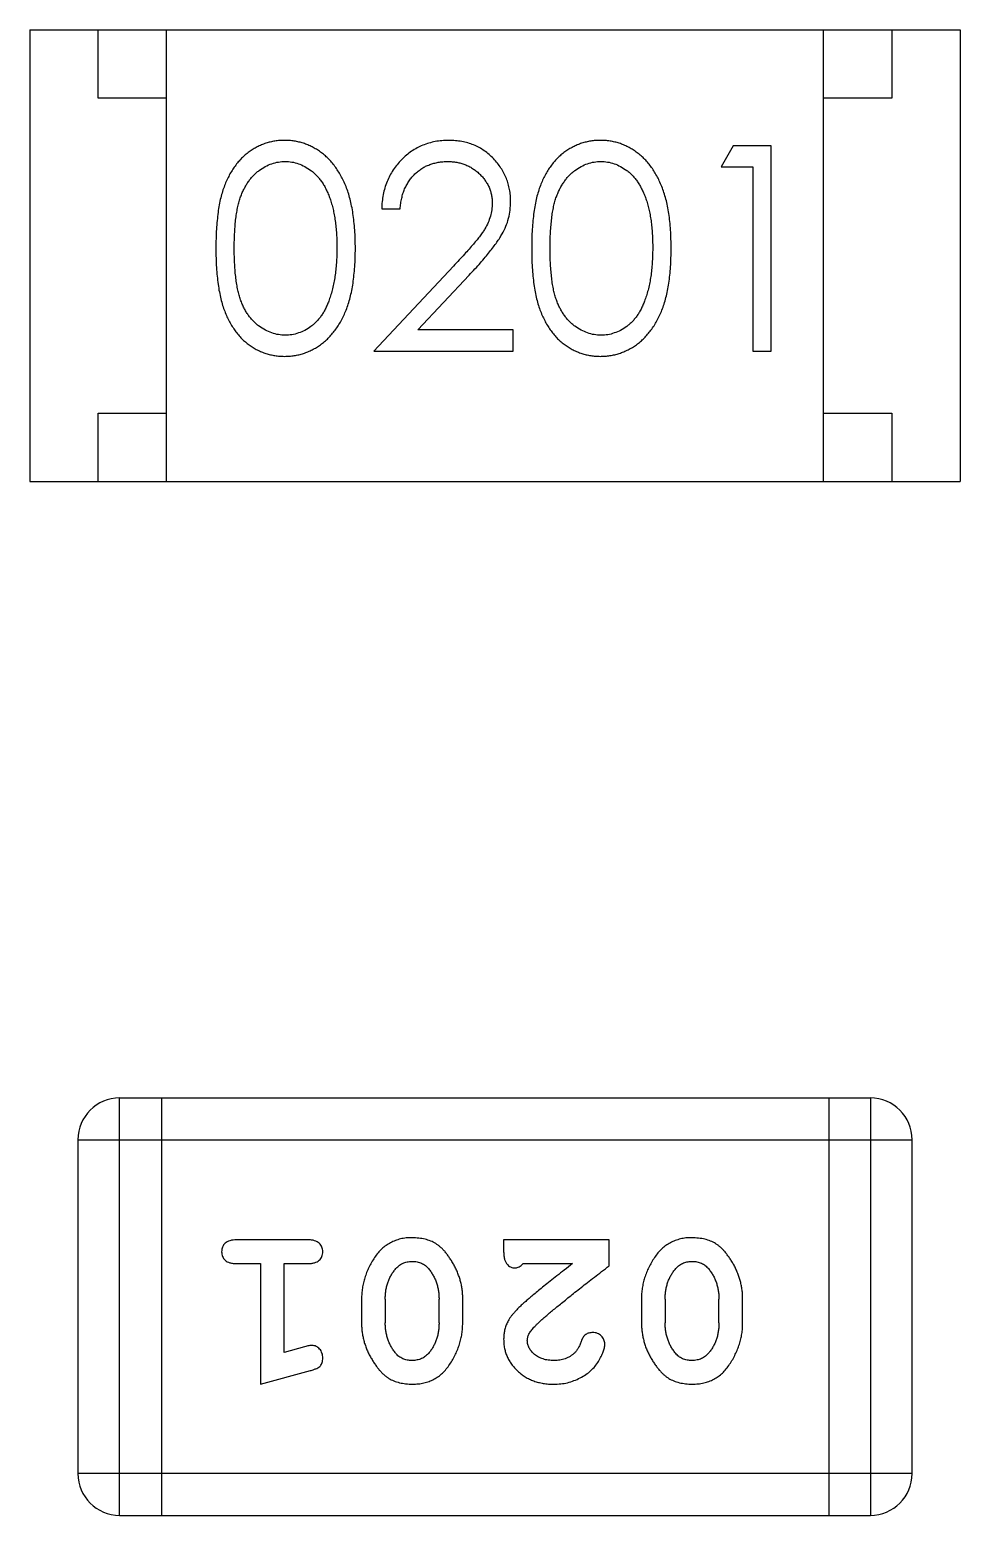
# Model space of a CAD drawing. Header units: millimetres. Extents: x 563 to 681, y 173 to 284.
# Drawn here: x 653.665 to 654.345, y 189.003 to 190.088 of the extents above; entities that cross this region are included whole.
import ezdxf

# ---------------------------------------------------------------- set-up
doc = ezdxf.new("R2010")
doc.units = ezdxf.units.MM
doc.header["$LTSCALE"] = 30.734
doc.layers.get('0').update_dxf_attribs({"linetype": 'CONTINUOUS'})

msp = doc.modelspace()

# ---------------------------------------------------------------- linework, layer by layer
at = {"linetype": 'Continuous'}
for p, q in [((653.6654, 190.088), (654.3454, 190.088)), ((653.6654, 190.088), (653.6654, 189.758)), ((653.7154, 190.038), (653.7154, 190.088)), ((653.7654, 189.758), (653.7654, 190.088)), ((654.2454, 189.758), (654.2454, 190.088)), ((654.2954, 190.088), (654.2954, 190.038)), ((654.3454, 190.088), (654.3454, 189.758)), ((653.7654, 190.038), (653.7154, 190.038)), ((654.2954, 190.038), (654.2454, 190.038)), ((654.1795, 190.0033), (654.1707, 189.9879)), ((654.2072, 190.0033), (654.1795, 190.0033)), ((654.2072, 189.8533), (654.2072, 190.0033)), ((654.1707, 189.9879), (654.1937, 189.9879)), ((654.1937, 189.9879), (654.1937, 189.8533)), ((653.9226, 189.9571), (653.9361, 189.9571)), ((653.975, 189.9154), (653.9168, 189.8533)), ((653.9489, 189.8687), (653.9865, 189.9087)), ((654.0187, 189.8687), (653.9489, 189.8687)), ((654.0187, 189.8533), (654.0187, 189.8687)), ((653.9168, 189.8533), (654.0187, 189.8533)), ((654.1937, 189.8533), (654.2072, 189.8533)), ((653.7154, 189.808), (653.7654, 189.808)), ((653.7154, 189.758), (653.7154, 189.808)), ((654.2454, 189.808), (654.2954, 189.808)), ((654.2954, 189.808), (654.2954, 189.758)), ((653.6654, 189.758), (654.3454, 189.758)), ((654.2797, 189.3076), (653.7311, 189.3076)), ((653.7311, 189.0028), (653.7311, 189.3076)), ((653.7616, 189.3076), (653.7616, 189.0028)), ((654.2493, 189.3076), (654.2493, 189.0028)), ((654.2797, 189.3076), (654.2797, 189.0028)), ((653.7006, 189.2772), (654.3102, 189.2772)), ((653.7006, 189.2772), (653.7006, 189.0333)), ((654.3102, 189.0333), (654.3102, 189.2772)), ((653.8686, 189.204), (653.8166, 189.204)), ((654.0888, 189.204), (654.0117, 189.204)), ((654.0117, 189.204), (654.0117, 189.1961)), ((654.0888, 189.1851), (654.0888, 189.204)), ((653.8166, 189.1867), (653.834, 189.1867)), ((653.834, 189.1867), (653.834, 189.0986)), ((653.8513, 189.1867), (653.8686, 189.1867)), ((653.8513, 189.1217), (653.8513, 189.1867)), ((654.0259, 189.1867), (654.0621, 189.1867)), ((653.9079, 189.161), (653.9079, 189.1432)), ((653.9252, 189.1607), (653.9252, 189.1435)), ((653.9645, 189.1435), (653.9645, 189.1607)), ((653.9818, 189.1432), (653.9818, 189.161)), ((654.1124, 189.161), (654.1124, 189.1432)), ((654.1297, 189.1607), (654.1297, 189.1435)), ((654.169, 189.1435), (654.169, 189.1607)), ((654.1863, 189.1432), (654.1863, 189.161)), ((653.8663, 189.1259), (653.8513, 189.1217)), ((653.834, 189.0986), (653.8705, 189.1085)), ((654.3102, 189.0333), (653.7006, 189.0333)), ((653.7311, 189.0028), (654.2797, 189.0028))]:
    msp.add_line(p, q, dxfattribs=at)
for centre, start, end in [((653.7311, 189.2772), 90, 180), ((654.2797, 189.2772), 0, 90), ((653.7311, 189.0333), 180, 270), ((654.2797, 189.0333), 270, 0)]:
    msp.add_arc(centre, 0.0305, start, end, dxfattribs=at)
for points, knots in [([(653.8516, 190.0071), (653.8504, 190.0071), (653.8481, 190.0071), (653.8446, 190.0067), (653.8412, 190.006), (653.838, 190.0051), (653.8347, 190.0039), (653.8316, 190.0024), (653.8286, 190.0007), (653.8256, 189.9988), (653.8228, 189.9966), (653.8202, 189.9941), (653.8177, 189.9914), (653.8154, 189.9884), (653.8132, 189.9852), (653.8112, 189.9818), (653.8094, 189.9781), (653.8077, 189.9741), (653.8062, 189.9698), (653.8049, 189.9651), (653.8038, 189.96), (653.803, 189.9545), (653.8023, 189.9485), (653.8018, 189.9421), (653.8015, 189.9353), (653.8014, 189.9306), (653.8014, 189.9282)], [0, 0, 0, 0, 0.033742, 0.066533, 0.099153, 0.13154, 0.164087, 0.196563, 0.229707, 0.263315, 0.297504, 0.331686, 0.366482, 0.4021, 0.438958, 0.476748, 0.515985, 0.556589, 0.599519, 0.645765, 0.695487, 0.748721, 0.805687, 0.866754, 0.931405, 1, 1, 1, 1]), ([(653.9034, 189.9282), (653.9033, 189.9305), (653.9033, 189.935), (653.903, 189.9416), (653.9024, 189.9478), (653.9017, 189.9536), (653.9007, 189.9591), (653.8996, 189.9642), (653.8982, 189.969), (653.8966, 189.9734), (653.8948, 189.9775), (653.8929, 189.9813), (653.8907, 189.9849), (653.8885, 189.9882), (653.8861, 189.9912), (653.8835, 189.994), (653.8808, 189.9965), (653.8779, 189.9987), (653.8749, 190.0007), (653.8718, 190.0024), (653.8687, 190.0039), (653.8654, 190.0051), (653.8621, 190.006), (653.8587, 190.0067), (653.8552, 190.0071), (653.8528, 190.0071), (653.8516, 190.0071)], [0, 0, 0, 0, 0.065278, 0.127205, 0.186168, 0.241675, 0.294115, 0.343609, 0.390387, 0.434463, 0.476646, 0.517002, 0.555936, 0.593716, 0.630057, 0.665601, 0.700745, 0.734917, 0.768681, 0.802087, 0.834849, 0.867433, 0.900138, 0.932806, 0.966212, 1, 1, 1, 1]), ([(653.9715, 190.0071), (653.9698, 190.0071), (653.9665, 190.007), (653.9617, 190.0064), (653.9571, 190.0052), (653.9526, 190.0037), (653.9484, 190.0017), (653.9444, 189.9993), (653.9406, 189.9964), (653.937, 189.9931), (653.9338, 189.9895), (653.9309, 189.9856), (653.9285, 189.9815), (653.9264, 189.9771), (653.9248, 189.9724), (653.9237, 189.9675), (653.9228, 189.9624), (653.9227, 189.9589), (653.9226, 189.9571)], [0, 0, 0, 0, 0.06445, 0.126725, 0.187421, 0.247417, 0.306749, 0.366595, 0.427749, 0.490235, 0.553031, 0.614805, 0.676505, 0.738096, 0.801021, 0.864897, 0.931209, 1, 1, 1, 1]), ([(654.0168, 189.9625), (654.0168, 189.964), (654.0167, 189.9669), (654.0161, 189.9713), (654.0151, 189.9754), (654.0138, 189.9794), (654.012, 189.9833), (654.0098, 189.987), (654.0073, 189.9905), (654.0043, 189.9939), (654.0011, 189.997), (653.9976, 189.9997), (653.9938, 190.002), (653.9898, 190.0039), (653.9856, 190.0054), (653.9811, 190.0064), (653.9764, 190.007), (653.9732, 190.0071), (653.9715, 190.0071)], [0, 0, 0, 0, 0.06271, 0.123347, 0.183401, 0.242828, 0.302097, 0.36242, 0.423725, 0.487032, 0.550491, 0.612709, 0.674265, 0.73617, 0.799211, 0.863483, 0.930525, 1, 1, 1, 1]), ([(654.0824, 190.0071), (654.0812, 190.0071), (654.0788, 190.0071), (654.0754, 190.0067), (654.072, 190.006), (654.0687, 190.0051), (654.0655, 190.0039), (654.0624, 190.0024), (654.0594, 190.0007), (654.0564, 189.9988), (654.0536, 189.9966), (654.0509, 189.9941), (654.0485, 189.9914), (654.0461, 189.9884), (654.044, 189.9852), (654.042, 189.9818), (654.0401, 189.9781), (654.0385, 189.9741), (654.037, 189.9698), (654.0357, 189.9651), (654.0346, 189.96), (654.0337, 189.9545), (654.0331, 189.9485), (654.0325, 189.9421), (654.0322, 189.9353), (654.0322, 189.9306), (654.0322, 189.9282)], [0, 0, 0, 0, 0.033742, 0.066533, 0.099153, 0.13154, 0.164087, 0.196563, 0.229707, 0.263315, 0.297504, 0.331686, 0.366482, 0.4021, 0.438958, 0.476748, 0.515985, 0.556589, 0.599519, 0.645765, 0.695487, 0.748721, 0.805687, 0.866754, 0.931405, 1, 1, 1, 1]), ([(654.1341, 189.9282), (654.1341, 189.9305), (654.134, 189.935), (654.1338, 189.9416), (654.1332, 189.9478), (654.1325, 189.9536), (654.1315, 189.9591), (654.1304, 189.9642), (654.1289, 189.969), (654.1274, 189.9734), (654.1255, 189.9775), (654.1236, 189.9813), (654.1215, 189.9849), (654.1193, 189.9882), (654.1168, 189.9912), (654.1143, 189.994), (654.1116, 189.9965), (654.1087, 189.9987), (654.1057, 190.0007), (654.1026, 190.0024), (654.0994, 190.0039), (654.0962, 190.0051), (654.0929, 190.006), (654.0894, 190.0067), (654.0859, 190.0071), (654.0835, 190.0071), (654.0824, 190.0071)], [0, 0, 0, 0, 0.065278, 0.127205, 0.186168, 0.241675, 0.294115, 0.343609, 0.390387, 0.434463, 0.476646, 0.517002, 0.555936, 0.593716, 0.630057, 0.665601, 0.700745, 0.734917, 0.768681, 0.802087, 0.834849, 0.867433, 0.900138, 0.932806, 0.966212, 1, 1, 1, 1]), ([(653.8149, 189.9283), (653.8149, 189.9303), (653.8149, 189.9342), (653.8152, 189.9399), (653.8155, 189.9452), (653.816, 189.9501), (653.8166, 189.9546), (653.8175, 189.9587), (653.8184, 189.9625), (653.8195, 189.9659), (653.8207, 189.969), (653.8221, 189.9719), (653.8236, 189.9746), (653.8252, 189.9771), (653.8269, 189.9794), (653.8288, 189.9816), (653.8308, 189.9835), (653.8337, 189.9858), (653.8374, 189.9881), (653.8422, 189.9903), (653.8471, 189.9915), (653.8504, 189.9917), (653.852, 189.9918)], [0, 0, 0, 0, 0.073302, 0.142286, 0.206253, 0.266017, 0.321612, 0.372532, 0.419497, 0.462398, 0.502825, 0.541489, 0.579034, 0.615143, 0.650298, 0.684912, 0.718701, 0.752189, 0.817245, 0.879117, 0.939613, 1, 1, 1, 1]), ([(653.852, 189.9918), (653.8537, 189.9917), (653.857, 189.9915), (653.8618, 189.9903), (653.8665, 189.9881), (653.8702, 189.9858), (653.8731, 189.9835), (653.8751, 189.9815), (653.8771, 189.9793), (653.8789, 189.9768), (653.8806, 189.9741), (653.8821, 189.9711), (653.8836, 189.9679), (653.8849, 189.9645), (653.8861, 189.9608), (653.8871, 189.9569), (653.8879, 189.9528), (653.8887, 189.9484), (653.8892, 189.9437), (653.8897, 189.9388), (653.8898, 189.9336), (653.8899, 189.9301), (653.8899, 189.9283)], [0, 0, 0, 0, 0.059689, 0.119507, 0.181075, 0.246162, 0.279894, 0.314468, 0.350403, 0.387474, 0.426147, 0.466624, 0.508745, 0.553328, 0.600058, 0.649177, 0.700552, 0.754894, 0.811825, 0.871514, 0.934319, 1, 1, 1, 1]), ([(653.9361, 189.9571), (653.9362, 189.9585), (653.9364, 189.9611), (653.9372, 189.9648), (653.9381, 189.9684), (653.9393, 189.9717), (653.9409, 189.9748), (653.9426, 189.9777), (653.9446, 189.9803), (653.9469, 189.9827), (653.9493, 189.9848), (653.9519, 189.9867), (653.9547, 189.9883), (653.9577, 189.9895), (653.9607, 189.9905), (653.964, 189.9912), (653.9673, 189.9917), (653.9696, 189.9917), (653.9708, 189.9918)], [0, 0, 0, 0, 0.073648, 0.143686, 0.210962, 0.275557, 0.338064, 0.399311, 0.4594, 0.51934, 0.579024, 0.637809, 0.695959, 0.754122, 0.813113, 0.873453, 0.935561, 1, 1, 1, 1]), ([(653.9708, 189.9918), (653.9719, 189.9917), (653.9741, 189.9917), (653.9774, 189.9912), (653.9805, 189.9905), (653.9834, 189.9896), (653.9863, 189.9883), (653.989, 189.9867), (653.9915, 189.9849), (653.994, 189.9828), (653.9962, 189.9805), (653.9981, 189.9781), (653.9997, 189.9756), (654.0011, 189.973), (654.0021, 189.9702), (654.0028, 189.9673), (654.0033, 189.9644), (654.0033, 189.9624), (654.0034, 189.9613)], [0, 0, 0, 0, 0.068027, 0.133505, 0.19695, 0.26027, 0.322741, 0.384982, 0.448465, 0.513424, 0.578224, 0.640011, 0.700094, 0.760067, 0.819012, 0.877878, 0.938035, 1, 1, 1, 1]), ([(654.0457, 189.9283), (654.0457, 189.9303), (654.0457, 189.9342), (654.0459, 189.9399), (654.0463, 189.9452), (654.0468, 189.9501), (654.0474, 189.9546), (654.0482, 189.9587), (654.0491, 189.9625), (654.0502, 189.9659), (654.0515, 189.969), (654.0528, 189.9719), (654.0543, 189.9746), (654.056, 189.9771), (654.0577, 189.9794), (654.0596, 189.9816), (654.0616, 189.9835), (654.0645, 189.9858), (654.0682, 189.9881), (654.0729, 189.9903), (654.0778, 189.9915), (654.0811, 189.9917), (654.0828, 189.9918)], [0, 0, 0, 0, 0.073302, 0.142286, 0.206253, 0.266017, 0.321612, 0.372532, 0.419497, 0.462398, 0.502825, 0.541489, 0.579034, 0.615143, 0.650298, 0.684912, 0.718701, 0.752189, 0.817245, 0.879117, 0.939613, 1, 1, 1, 1]), ([(654.0828, 189.9918), (654.0844, 189.9917), (654.0877, 189.9915), (654.0926, 189.9903), (654.0972, 189.9881), (654.101, 189.9858), (654.1039, 189.9835), (654.1059, 189.9815), (654.1079, 189.9793), (654.1097, 189.9768), (654.1113, 189.9741), (654.1129, 189.9711), (654.1144, 189.9679), (654.1157, 189.9645), (654.1168, 189.9608), (654.1179, 189.9569), (654.1187, 189.9528), (654.1195, 189.9484), (654.12, 189.9437), (654.1204, 189.9388), (654.1206, 189.9336), (654.1206, 189.9301), (654.1207, 189.9283)], [0, 0, 0, 0, 0.059689, 0.119507, 0.181075, 0.246162, 0.279894, 0.314468, 0.350403, 0.387474, 0.426147, 0.466624, 0.508745, 0.553328, 0.600058, 0.649177, 0.700552, 0.754894, 0.811825, 0.871514, 0.934319, 1, 1, 1, 1]), ([(654.0034, 189.9613), (654.0033, 189.9597), (654.0032, 189.9565), (654.0021, 189.9517), (654.0004, 189.947), (653.9985, 189.9432), (653.9964, 189.9401), (653.9945, 189.9374), (653.9922, 189.9345), (653.9895, 189.9312), (653.9864, 189.9277), (653.983, 189.9238), (653.9791, 189.9197), (653.9764, 189.9168), (653.975, 189.9154)], [0, 0, 0, 0, 0.088014, 0.174976, 0.2638, 0.355443, 0.406413, 0.465519, 0.533076, 0.609353, 0.693899, 0.787171, 0.889197, 1, 1, 1, 1]), ([(653.9865, 189.9087), (653.9879, 189.9103), (653.9907, 189.9132), (653.9946, 189.9176), (653.9982, 189.9217), (654.0014, 189.9256), (654.0042, 189.9292), (654.0067, 189.9326), (654.0088, 189.9358), (654.0111, 189.9396), (654.0135, 189.9443), (654.0154, 189.9502), (654.0166, 189.9563), (654.0167, 189.9605), (654.0168, 189.9625)], [0, 0, 0, 0, 0.09953, 0.192079, 0.277712, 0.357454, 0.429648, 0.495771, 0.555538, 0.608657, 0.707578, 0.804328, 0.901298, 1, 1, 1, 1]), ([(653.8014, 189.9282), (653.8014, 189.9258), (653.8015, 189.9212), (653.8018, 189.9144), (653.8023, 189.9081), (653.803, 189.9021), (653.8039, 189.8966), (653.805, 189.8915), (653.8063, 189.8867), (653.8078, 189.8824), (653.8095, 189.8784), (653.8113, 189.8747), (653.8134, 189.8712), (653.8155, 189.868), (653.8178, 189.865), (653.8203, 189.8623), (653.823, 189.8599), (653.8258, 189.8577), (653.8287, 189.8558), (653.8317, 189.8541), (653.8348, 189.8526), (653.838, 189.8515), (653.8413, 189.8506), (653.8446, 189.8499), (653.8481, 189.8495), (653.8504, 189.8495), (653.8516, 189.8494)], [0, 0, 0, 0, 0.068113, 0.132564, 0.193427, 0.250218, 0.303569, 0.353576, 0.400235, 0.443586, 0.484619, 0.524292, 0.56238, 0.599049, 0.63494, 0.669782, 0.704009, 0.737842, 0.771098, 0.803896, 0.836415, 0.868639, 0.900715, 0.933378, 0.966213, 1, 1, 1, 1]), ([(653.852, 189.8648), (653.8504, 189.8649), (653.8471, 189.8651), (653.8422, 189.8664), (653.8375, 189.8685), (653.8337, 189.8708), (653.8309, 189.8731), (653.8288, 189.8751), (653.8269, 189.8772), (653.8251, 189.8795), (653.8235, 189.882), (653.822, 189.8847), (653.8207, 189.8876), (653.8194, 189.8908), (653.8183, 189.8942), (653.8174, 189.8979), (653.8167, 189.9021), (653.816, 189.9066), (653.8155, 189.9115), (653.8152, 189.9167), (653.8149, 189.9224), (653.8149, 189.9263), (653.8149, 189.9283)], [0, 0, 0, 0, 0.060034, 0.120278, 0.182348, 0.247919, 0.281641, 0.315701, 0.350322, 0.385703, 0.421819, 0.459196, 0.497866, 0.538301, 0.58121, 0.628183, 0.679403, 0.734699, 0.794074, 0.858416, 0.927049, 1, 1, 1, 1]), ([(653.8516, 189.8494), (653.8528, 189.8495), (653.8552, 189.8495), (653.8587, 189.8499), (653.8621, 189.8506), (653.8655, 189.8515), (653.8687, 189.8528), (653.8719, 189.8542), (653.875, 189.8559), (653.878, 189.8579), (653.8809, 189.8602), (653.8836, 189.8627), (653.8862, 189.8655), (653.8886, 189.8685), (653.8909, 189.8718), (653.893, 189.8754), (653.8949, 189.8792), (653.8967, 189.8833), (653.8983, 189.8876), (653.8996, 189.8924), (653.9008, 189.8975), (653.9017, 189.9029), (653.9024, 189.9088), (653.903, 189.9149), (653.9033, 189.9215), (653.9033, 189.9259), (653.9034, 189.9282)], [0, 0, 0, 0, 0.033824, 0.067298, 0.10028, 0.133019, 0.165736, 0.198792, 0.232372, 0.266409, 0.301016, 0.336196, 0.371972, 0.408574, 0.446394, 0.485225, 0.525372, 0.567224, 0.611081, 0.65775, 0.70702, 0.759235, 0.814484, 0.873227, 0.934937, 1, 1, 1, 1]), ([(653.8899, 189.9283), (653.8899, 189.9265), (653.8898, 189.9229), (653.8896, 189.9177), (653.8891, 189.9127), (653.8885, 189.9079), (653.8877, 189.9033), (653.8868, 189.8989), (653.8856, 189.8946), (653.8847, 189.8919), (653.8842, 189.8906)], [0, 0, 0, 0, 0.141157, 0.277773, 0.409244, 0.535676, 0.657497, 0.775458, 0.889412, 1, 1, 1, 1]), ([(654.0322, 189.9282), (654.0322, 189.9258), (654.0322, 189.9212), (654.0326, 189.9144), (654.033, 189.9081), (654.0338, 189.9021), (654.0347, 189.8966), (654.0357, 189.8915), (654.0371, 189.8867), (654.0386, 189.8824), (654.0403, 189.8784), (654.0421, 189.8747), (654.0441, 189.8712), (654.0463, 189.868), (654.0486, 189.865), (654.0511, 189.8623), (654.0537, 189.8599), (654.0565, 189.8577), (654.0595, 189.8558), (654.0625, 189.8541), (654.0656, 189.8526), (654.0688, 189.8515), (654.072, 189.8506), (654.0754, 189.8499), (654.0788, 189.8495), (654.0812, 189.8495), (654.0824, 189.8494)], [0, 0, 0, 0, 0.068113, 0.132564, 0.193427, 0.250218, 0.303569, 0.353576, 0.400235, 0.443586, 0.484619, 0.524292, 0.56238, 0.599049, 0.63494, 0.669782, 0.704009, 0.737842, 0.771098, 0.803896, 0.836415, 0.868639, 0.900715, 0.933378, 0.966213, 1, 1, 1, 1]), ([(654.0828, 189.8648), (654.0812, 189.8649), (654.0778, 189.8651), (654.073, 189.8664), (654.0682, 189.8685), (654.0645, 189.8708), (654.0616, 189.8731), (654.0596, 189.8751), (654.0577, 189.8772), (654.0559, 189.8795), (654.0543, 189.882), (654.0528, 189.8847), (654.0514, 189.8876), (654.0502, 189.8908), (654.0491, 189.8942), (654.0482, 189.8979), (654.0474, 189.9021), (654.0468, 189.9066), (654.0463, 189.9115), (654.0459, 189.9167), (654.0457, 189.9224), (654.0457, 189.9263), (654.0457, 189.9283)], [0, 0, 0, 0, 0.060034, 0.120278, 0.182348, 0.247919, 0.281641, 0.315701, 0.350322, 0.385703, 0.421819, 0.459196, 0.497866, 0.538301, 0.58121, 0.628183, 0.679403, 0.734699, 0.794074, 0.858416, 0.927049, 1, 1, 1, 1]), ([(654.0824, 189.8494), (654.0835, 189.8495), (654.0859, 189.8495), (654.0894, 189.8499), (654.0929, 189.8506), (654.0962, 189.8515), (654.0995, 189.8528), (654.1027, 189.8542), (654.1058, 189.8559), (654.1088, 189.8579), (654.1117, 189.8602), (654.1144, 189.8627), (654.117, 189.8655), (654.1194, 189.8685), (654.1217, 189.8718), (654.1237, 189.8754), (654.1257, 189.8792), (654.1274, 189.8833), (654.1291, 189.8876), (654.1304, 189.8924), (654.1316, 189.8975), (654.1325, 189.9029), (654.1332, 189.9088), (654.1338, 189.9149), (654.134, 189.9215), (654.1341, 189.9259), (654.1341, 189.9282)], [0, 0, 0, 0, 0.033824, 0.067298, 0.10028, 0.133019, 0.165736, 0.198792, 0.232372, 0.266409, 0.301016, 0.336196, 0.371972, 0.408574, 0.446394, 0.485225, 0.525372, 0.567224, 0.611081, 0.65775, 0.70702, 0.759235, 0.814484, 0.873227, 0.934937, 1, 1, 1, 1]), ([(654.1207, 189.9283), (654.1206, 189.9265), (654.1206, 189.9229), (654.1203, 189.9177), (654.1199, 189.9127), (654.1193, 189.9079), (654.1185, 189.9033), (654.1175, 189.8989), (654.1164, 189.8946), (654.1154, 189.8919), (654.115, 189.8906)], [0, 0, 0, 0, 0.141157, 0.277773, 0.409244, 0.535676, 0.657497, 0.775458, 0.889412, 1, 1, 1, 1]), ([(653.8842, 189.8906), (653.8838, 189.8895), (653.8831, 189.8875), (653.8817, 189.8846), (653.8803, 189.8818), (653.8787, 189.8793), (653.8769, 189.877), (653.8751, 189.8749), (653.8731, 189.8729), (653.8703, 189.8707), (653.8666, 189.8683), (653.8619, 189.8664), (653.857, 189.865), (653.8537, 189.8649), (653.852, 189.8648)], [0, 0, 0, 0, 0.075949, 0.148549, 0.218996, 0.286119, 0.351826, 0.416074, 0.478265, 0.540325, 0.660405, 0.774606, 0.887187, 1, 1, 1, 1]), ([(654.115, 189.8906), (654.1146, 189.8895), (654.1138, 189.8875), (654.1125, 189.8846), (654.111, 189.8818), (654.1094, 189.8793), (654.1077, 189.877), (654.1058, 189.8749), (654.1038, 189.8729), (654.101, 189.8707), (654.0973, 189.8683), (654.0926, 189.8664), (654.0878, 189.865), (654.0845, 189.8649), (654.0828, 189.8648)], [0, 0, 0, 0, 0.075949, 0.148549, 0.218996, 0.286119, 0.351826, 0.416074, 0.478265, 0.540325, 0.660405, 0.774606, 0.887187, 1, 1, 1, 1]), ([(653.8166, 189.204), (653.8158, 189.204), (653.8141, 189.204), (653.8118, 189.2035), (653.8098, 189.2028), (653.8082, 189.2017), (653.8071, 189.2004), (653.8062, 189.1988), (653.8057, 189.1972), (653.8057, 189.196), (653.8056, 189.1954)], [0, 0, 0, 0, 0.169012, 0.317488, 0.445429, 0.560977, 0.67065, 0.776666, 0.88492, 1, 1, 1, 1]), ([(653.8796, 189.1954), (653.8795, 189.196), (653.8795, 189.1972), (653.879, 189.1988), (653.8781, 189.2003), (653.877, 189.2017), (653.8754, 189.2028), (653.8735, 189.2035), (653.8711, 189.204), (653.8695, 189.204), (653.8686, 189.204)], [0, 0, 0, 0, 0.115051, 0.223278, 0.329269, 0.437893, 0.554681, 0.682591, 0.83103, 1, 1, 1, 1]), ([(653.9448, 189.2056), (653.9433, 189.2056), (653.9405, 189.2055), (653.9364, 189.2048), (653.9326, 189.2036), (653.929, 189.202), (653.9257, 189.2), (653.9227, 189.1975), (653.9198, 189.1946), (653.9174, 189.1912), (653.9152, 189.1876), (653.9132, 189.1839), (653.9116, 189.1802), (653.9102, 189.1764), (653.9092, 189.1726), (653.9084, 189.1688), (653.908, 189.1649), (653.9079, 189.1623), (653.9079, 189.161)], [0, 0, 0, 0, 0.067217, 0.131051, 0.19272, 0.252824, 0.312745, 0.373449, 0.436041, 0.501494, 0.567761, 0.632087, 0.695096, 0.757109, 0.817993, 0.878657, 0.939311, 1, 1, 1, 1]), ([(653.9818, 189.161), (653.9818, 189.162), (653.9818, 189.1642), (653.9815, 189.1674), (653.981, 189.1705), (653.9803, 189.1736), (653.9794, 189.1766), (653.9783, 189.1796), (653.977, 189.1826), (653.9755, 189.1855), (653.974, 189.1882), (653.9723, 189.1907), (653.9707, 189.193), (653.9691, 189.1952), (653.9674, 189.197), (653.9657, 189.1987), (653.9639, 189.2001), (653.9616, 189.2017), (653.9584, 189.2033), (653.9542, 189.2046), (653.9496, 189.2054), (653.9464, 189.2055), (653.9448, 189.2056)], [0, 0, 0, 0, 0.049886, 0.09882, 0.148132, 0.19689, 0.246038, 0.295176, 0.345305, 0.395692, 0.445312, 0.491875, 0.535813, 0.577009, 0.616081, 0.652689, 0.687585, 0.720206, 0.785062, 0.85223, 0.923759, 1, 1, 1, 1]), ([(654.1493, 189.2056), (654.1479, 189.2056), (654.145, 189.2055), (654.1409, 189.2048), (654.1371, 189.2036), (654.1335, 189.202), (654.1302, 189.2), (654.1272, 189.1975), (654.1244, 189.1946), (654.1219, 189.1912), (654.1197, 189.1876), (654.1178, 189.1839), (654.1161, 189.1802), (654.1147, 189.1764), (654.1137, 189.1726), (654.1129, 189.1688), (654.1125, 189.1649), (654.1124, 189.1623), (654.1124, 189.161)], [0, 0, 0, 0, 0.067217, 0.131051, 0.19272, 0.252824, 0.312745, 0.373449, 0.436041, 0.501494, 0.567761, 0.632087, 0.695096, 0.757109, 0.817993, 0.878657, 0.939311, 1, 1, 1, 1]), ([(654.1863, 189.161), (654.1863, 189.162), (654.1863, 189.1642), (654.186, 189.1674), (654.1855, 189.1705), (654.1848, 189.1736), (654.1839, 189.1766), (654.1828, 189.1796), (654.1815, 189.1826), (654.1801, 189.1855), (654.1785, 189.1882), (654.1769, 189.1907), (654.1752, 189.193), (654.1736, 189.1952), (654.1719, 189.197), (654.1702, 189.1987), (654.1684, 189.2001), (654.1661, 189.2017), (654.1629, 189.2033), (654.1587, 189.2046), (654.1541, 189.2054), (654.1509, 189.2055), (654.1493, 189.2056)], [0, 0, 0, 0, 0.049886, 0.09882, 0.148132, 0.19689, 0.246038, 0.295176, 0.345305, 0.395692, 0.445312, 0.491875, 0.535813, 0.577009, 0.616081, 0.652689, 0.687585, 0.720206, 0.785062, 0.85223, 0.923759, 1, 1, 1, 1]), ([(653.8056, 189.1954), (653.8057, 189.1948), (653.8057, 189.1936), (653.8062, 189.1919), (653.8071, 189.1904), (653.8082, 189.1891), (653.8098, 189.188), (653.8117, 189.1872), (653.8141, 189.1868), (653.8158, 189.1867), (653.8166, 189.1867)], [0, 0, 0, 0, 0.11517, 0.223509, 0.328254, 0.438012, 0.553651, 0.682263, 0.830856, 1, 1, 1, 1]), ([(653.8686, 189.1867), (653.8695, 189.1867), (653.8711, 189.1868), (653.8735, 189.1872), (653.8754, 189.188), (653.877, 189.1891), (653.8781, 189.1904), (653.879, 189.1919), (653.8795, 189.1936), (653.8795, 189.1948), (653.8796, 189.1954)], [0, 0, 0, 0, 0.169102, 0.317658, 0.446239, 0.563118, 0.671828, 0.776546, 0.884858, 1, 1, 1, 1]), ([(653.9324, 189.1825), (653.9328, 189.1829), (653.9336, 189.1839), (653.935, 189.185), (653.9364, 189.186), (653.9379, 189.1869), (653.9395, 189.1875), (653.9412, 189.1879), (653.9429, 189.1882), (653.9441, 189.1883), (653.9447, 189.1883)], [0, 0, 0, 0, 0.129853, 0.25607, 0.380154, 0.49978, 0.62208, 0.743277, 0.868791, 1, 1, 1, 1]), ([(653.9447, 189.1883), (653.9454, 189.1883), (653.9466, 189.1883), (653.9484, 189.188), (653.9501, 189.1876), (653.9517, 189.187), (653.9532, 189.1862), (653.9545, 189.1853), (653.9558, 189.1842), (653.9565, 189.1834), (653.9569, 189.183)], [0, 0, 0, 0, 0.139844, 0.271849, 0.399162, 0.521619, 0.6402, 0.758957, 0.87828, 1, 1, 1, 1]), ([(654.0117, 189.1961), (654.0117, 189.1951), (654.0118, 189.1931), (654.0122, 189.1904), (654.0129, 189.1882), (654.014, 189.1864), (654.0153, 189.1851), (654.0168, 189.1842), (654.0185, 189.1836), (654.0197, 189.1836), (654.0204, 189.1836)], [0, 0, 0, 0, 0.1844, 0.34094, 0.473574, 0.586824, 0.690029, 0.789175, 0.890445, 1, 1, 1, 1]), ([(654.137, 189.1825), (654.1374, 189.1829), (654.1381, 189.1839), (654.1395, 189.185), (654.1409, 189.186), (654.1424, 189.1869), (654.144, 189.1875), (654.1457, 189.1879), (654.1474, 189.1882), (654.1486, 189.1883), (654.1492, 189.1883)], [0, 0, 0, 0, 0.129853, 0.25607, 0.380154, 0.49978, 0.62208, 0.743277, 0.868791, 1, 1, 1, 1]), ([(654.1492, 189.1883), (654.1499, 189.1883), (654.1511, 189.1883), (654.1529, 189.188), (654.1546, 189.1876), (654.1562, 189.187), (654.1577, 189.1862), (654.1591, 189.1853), (654.1603, 189.1842), (654.161, 189.1834), (654.1614, 189.183)], [0, 0, 0, 0, 0.139844, 0.271849, 0.399162, 0.521619, 0.6402, 0.758957, 0.87828, 1, 1, 1, 1]), ([(653.9252, 189.1607), (653.9252, 189.1618), (653.9253, 189.1638), (653.9256, 189.1669), (653.9261, 189.1698), (653.927, 189.1726), (653.928, 189.1753), (653.9293, 189.1778), (653.9307, 189.1803), (653.9319, 189.1817), (653.9324, 189.1825)], [0, 0, 0, 0, 0.135449, 0.266263, 0.393429, 0.516942, 0.639128, 0.758779, 0.879341, 1, 1, 1, 1]), ([(653.9569, 189.183), (653.9575, 189.1822), (653.9587, 189.1806), (653.9602, 189.1781), (653.9616, 189.1755), (653.9627, 189.1727), (653.9635, 189.1698), (653.9641, 189.1669), (653.9644, 189.1638), (653.9645, 189.1618), (653.9645, 189.1607)], [0, 0, 0, 0, 0.124927, 0.248361, 0.370889, 0.492583, 0.61616, 0.741472, 0.869044, 1, 1, 1, 1]), ([(654.0204, 189.1836), (654.0208, 189.1836), (654.0218, 189.1837), (654.0231, 189.1844), (654.0246, 189.1853), (654.0254, 189.1862), (654.0259, 189.1867)], [0, 0, 0, 0, 0.20611, 0.432681, 0.695597, 1, 1, 1, 1]), ([(654.0621, 189.1867), (654.0601, 189.1851), (654.0562, 189.1822), (654.0508, 189.1778), (654.0458, 189.1739), (654.0413, 189.1703), (654.0374, 189.1672), (654.034, 189.1643), (654.0311, 189.1619), (654.0293, 189.1604), (654.0285, 189.1597)], [0, 0, 0, 0, 0.176662, 0.337826, 0.484741, 0.617764, 0.73494, 0.837793, 0.926412, 1, 1, 1, 1]), ([(654.0338, 189.1402), (654.0342, 189.1406), (654.0352, 189.1416), (654.0368, 189.1431), (654.0387, 189.1449), (654.0409, 189.1468), (654.0433, 189.1489), (654.046, 189.1513), (654.0491, 189.1538), (654.0524, 189.1565), (654.0559, 189.1594), (654.0598, 189.1625), (654.0639, 189.1658), (654.0684, 189.1693), (654.0731, 189.173), (654.0781, 189.1768), (654.0833, 189.1809), (654.087, 189.1837), (654.0888, 189.1851)], [0, 0, 0, 0, 0.026647, 0.057942, 0.094152, 0.134806, 0.180631, 0.231142, 0.286385, 0.346321, 0.411439, 0.481035, 0.555329, 0.634592, 0.718826, 0.807759, 0.901393, 1, 1, 1, 1]), ([(654.1297, 189.1607), (654.1297, 189.1618), (654.1298, 189.1638), (654.1301, 189.1669), (654.1307, 189.1698), (654.1315, 189.1726), (654.1325, 189.1753), (654.1338, 189.1778), (654.1352, 189.1803), (654.1364, 189.1817), (654.137, 189.1825)], [0, 0, 0, 0, 0.135449, 0.266263, 0.393429, 0.516942, 0.639128, 0.758779, 0.879341, 1, 1, 1, 1]), ([(654.1614, 189.183), (654.162, 189.1822), (654.1632, 189.1806), (654.1648, 189.1781), (654.1661, 189.1755), (654.1672, 189.1727), (654.168, 189.1698), (654.1686, 189.1669), (654.169, 189.1638), (654.169, 189.1618), (654.169, 189.1607)], [0, 0, 0, 0, 0.124927, 0.248361, 0.370889, 0.492583, 0.61616, 0.741472, 0.869044, 1, 1, 1, 1]), ([(654.0285, 189.1597), (654.0276, 189.1589), (654.0259, 189.1574), (654.0235, 189.1552), (654.0214, 189.1531), (654.0196, 189.1511), (654.0179, 189.1492), (654.0166, 189.1475), (654.0155, 189.1458), (654.0144, 189.1438), (654.0133, 189.1412), (654.0124, 189.138), (654.0118, 189.1348), (654.0118, 189.1325), (654.0117, 189.1314)], [0, 0, 0, 0, 0.103002, 0.197728, 0.285279, 0.365235, 0.437224, 0.502446, 0.560545, 0.611446, 0.707576, 0.80349, 0.900532, 1, 1, 1, 1]), ([(653.9079, 189.1432), (653.9079, 189.1422), (653.908, 189.14), (653.9082, 189.1368), (653.9088, 189.1337), (653.9094, 189.1306), (653.9104, 189.1275), (653.9115, 189.1245), (653.9128, 189.1216), (653.9143, 189.1187), (653.9159, 189.1159), (653.9175, 189.1134), (653.9192, 189.1111), (653.9208, 189.109), (653.9225, 189.1071), (653.9243, 189.1055), (653.926, 189.104), (653.9284, 189.1025), (653.9315, 189.1009), (653.9357, 189.0996), (653.9402, 189.0988), (653.9434, 189.0987), (653.945, 189.0986)], [0, 0, 0, 0, 0.049855, 0.099516, 0.148482, 0.19758, 0.246804, 0.296268, 0.346517, 0.397047, 0.446826, 0.49336, 0.537801, 0.579207, 0.617974, 0.654833, 0.689171, 0.722088, 0.786392, 0.853518, 0.924186, 1, 1, 1, 1]), ([(653.9328, 189.1212), (653.9322, 189.122), (653.931, 189.1236), (653.9294, 189.1261), (653.9281, 189.1288), (653.9271, 189.1315), (653.9262, 189.1344), (653.9256, 189.1373), (653.9253, 189.1404), (653.9252, 189.1424), (653.9252, 189.1435)], [0, 0, 0, 0, 0.125331, 0.248948, 0.371201, 0.494032, 0.616811, 0.742104, 0.868849, 1, 1, 1, 1]), ([(653.945, 189.0986), (653.9465, 189.0987), (653.9493, 189.0987), (653.9534, 189.0994), (653.9572, 189.1006), (653.9608, 189.1021), (653.9641, 189.1042), (653.9671, 189.1067), (653.9699, 189.1097), (653.9724, 189.1131), (653.9746, 189.1167), (653.9765, 189.1204), (653.9782, 189.1241), (653.9795, 189.1278), (653.9806, 189.1316), (653.9813, 189.1355), (653.9817, 189.1393), (653.9818, 189.1419), (653.9818, 189.1432)], [0, 0, 0, 0, 0.06692, 0.130834, 0.19258, 0.252759, 0.312631, 0.373411, 0.436359, 0.501894, 0.568244, 0.632472, 0.69556, 0.757163, 0.818592, 0.878885, 0.939235, 1, 1, 1, 1]), ([(653.9645, 189.1435), (653.9645, 189.1424), (653.9644, 189.1404), (653.9641, 189.1373), (653.9636, 189.1344), (653.9627, 189.1316), (653.9618, 189.1289), (653.9605, 189.1264), (653.959, 189.1239), (653.9579, 189.1225), (653.9573, 189.1217)], [0, 0, 0, 0, 0.135446, 0.266257, 0.393419, 0.517936, 0.639137, 0.758785, 0.879345, 1, 1, 1, 1]), ([(654.029, 189.1304), (654.0291, 189.1312), (654.0292, 189.1329), (654.0302, 189.1353), (654.0317, 189.1378), (654.0331, 189.1393), (654.0338, 189.1402)], [0, 0, 0, 0, 0.212836, 0.442809, 0.70317, 1, 1, 1, 1]), ([(654.0768, 189.1364), (654.0763, 189.1363), (654.0754, 189.1363), (654.074, 189.136), (654.0728, 189.1356), (654.0716, 189.1349), (654.0706, 189.134), (654.0697, 189.1328), (654.069, 189.1314), (654.0686, 189.1304), (654.0684, 189.1298)], [0, 0, 0, 0, 0.127347, 0.246131, 0.359406, 0.470543, 0.586092, 0.711469, 0.847022, 1, 1, 1, 1]), ([(654.0857, 189.1279), (654.0856, 189.1285), (654.0856, 189.1296), (654.085, 189.1311), (654.0842, 189.1326), (654.0831, 189.1339), (654.0817, 189.135), (654.0802, 189.1358), (654.0786, 189.1363), (654.0774, 189.1363), (654.0768, 189.1364)], [0, 0, 0, 0, 0.120856, 0.239483, 0.360995, 0.490166, 0.620982, 0.746416, 0.870253, 1, 1, 1, 1]), ([(654.1124, 189.1432), (654.1124, 189.1422), (654.1125, 189.14), (654.1128, 189.1368), (654.1133, 189.1337), (654.114, 189.1306), (654.1149, 189.1275), (654.116, 189.1245), (654.1173, 189.1216), (654.1188, 189.1187), (654.1204, 189.1159), (654.122, 189.1134), (654.1237, 189.1111), (654.1253, 189.109), (654.1271, 189.1071), (654.1288, 189.1055), (654.1305, 189.104), (654.1329, 189.1025), (654.136, 189.1009), (654.1402, 189.0996), (654.1448, 189.0988), (654.1479, 189.0987), (654.1495, 189.0986)], [0, 0, 0, 0, 0.049855, 0.099516, 0.148482, 0.19758, 0.246804, 0.296268, 0.346517, 0.397047, 0.446826, 0.49336, 0.537801, 0.579207, 0.617974, 0.654833, 0.689171, 0.722088, 0.786392, 0.853518, 0.924186, 1, 1, 1, 1]), ([(654.1373, 189.1212), (654.1367, 189.122), (654.1355, 189.1236), (654.1339, 189.1261), (654.1326, 189.1288), (654.1316, 189.1315), (654.1307, 189.1344), (654.1301, 189.1373), (654.1298, 189.1404), (654.1297, 189.1424), (654.1297, 189.1435)], [0, 0, 0, 0, 0.125331, 0.248948, 0.371201, 0.494032, 0.616811, 0.742104, 0.868849, 1, 1, 1, 1]), ([(654.1495, 189.0986), (654.151, 189.0987), (654.1538, 189.0987), (654.1579, 189.0994), (654.1617, 189.1006), (654.1653, 189.1021), (654.1686, 189.1042), (654.1716, 189.1067), (654.1744, 189.1097), (654.1769, 189.1131), (654.1791, 189.1167), (654.181, 189.1204), (654.1827, 189.1241), (654.184, 189.1278), (654.1851, 189.1316), (654.1858, 189.1355), (654.1863, 189.1393), (654.1863, 189.1419), (654.1863, 189.1432)], [0, 0, 0, 0, 0.06692, 0.130834, 0.19258, 0.252759, 0.312631, 0.373411, 0.436359, 0.501894, 0.568244, 0.632472, 0.69556, 0.757163, 0.818592, 0.878885, 0.939235, 1, 1, 1, 1]), ([(654.169, 189.1435), (654.169, 189.1424), (654.169, 189.1404), (654.1686, 189.1373), (654.1681, 189.1344), (654.1673, 189.1316), (654.1663, 189.1289), (654.165, 189.1264), (654.1635, 189.1239), (654.1624, 189.1225), (654.1618, 189.1217)], [0, 0, 0, 0, 0.135446, 0.266257, 0.393419, 0.517936, 0.639137, 0.758785, 0.879345, 1, 1, 1, 1]), ([(653.8717, 189.1269), (653.8713, 189.1269), (653.8706, 189.1269), (653.8694, 189.1267), (653.8679, 189.1263), (653.8668, 189.1261), (653.8663, 189.1259)], [0, 0, 0, 0, 0.183151, 0.413144, 0.682305, 1, 1, 1, 1]), ([(653.8796, 189.1177), (653.8795, 189.1183), (653.8795, 189.1195), (653.879, 189.1213), (653.8783, 189.1229), (653.8773, 189.1243), (653.8761, 189.1254), (653.8747, 189.1263), (653.8732, 189.1268), (653.8722, 189.1269), (653.8717, 189.1269)], [0, 0, 0, 0, 0.138815, 0.27042, 0.39836, 0.52875, 0.654955, 0.771147, 0.884581, 1, 1, 1, 1]), ([(654.0117, 189.1314), (654.0118, 189.1303), (654.0118, 189.1281), (654.0123, 189.1248), (654.0131, 189.1217), (654.0142, 189.1187), (654.0157, 189.1159), (654.0175, 189.1132), (654.0196, 189.1106), (654.022, 189.1082), (654.0246, 189.1059), (654.0275, 189.1039), (654.0305, 189.1023), (654.0337, 189.1009), (654.0372, 189.0999), (654.0407, 189.0991), (654.0445, 189.0987), (654.0471, 189.0986), (654.0484, 189.0986)], [0, 0, 0, 0, 0.060981, 0.120256, 0.178148, 0.236115, 0.293993, 0.352864, 0.413358, 0.476056, 0.539296, 0.602396, 0.665116, 0.728325, 0.792919, 0.859317, 0.928302, 1, 1, 1, 1]), ([(654.0485, 189.1159), (654.0471, 189.116), (654.0444, 189.116), (654.0406, 189.1169), (654.0372, 189.1183), (654.0343, 189.1202), (654.032, 189.1225), (654.0303, 189.1249), (654.0292, 189.1276), (654.0291, 189.1295), (654.029, 189.1304)], [0, 0, 0, 0, 0.156344, 0.299348, 0.4327, 0.561, 0.682299, 0.791883, 0.89611, 1, 1, 1, 1]), ([(654.0484, 189.0986), (654.0501, 189.0987), (654.0534, 189.0988), (654.0584, 189.0996), (654.0631, 189.1011), (654.0676, 189.1031), (654.0718, 189.1055), (654.0754, 189.1084), (654.0786, 189.1116), (654.0811, 189.1152), (654.083, 189.1187), (654.0845, 189.1221), (654.0854, 189.1251), (654.0856, 189.127), (654.0857, 189.1279)], [0, 0, 0, 0, 0.098286, 0.193983, 0.289056, 0.384352, 0.477435, 0.566197, 0.652355, 0.737986, 0.818188, 0.887401, 0.94802, 1, 1, 1, 1]), ([(654.0684, 189.1298), (654.068, 189.1289), (654.0674, 189.1272), (654.0662, 189.1249), (654.065, 189.1229), (654.0639, 189.1218), (654.0634, 189.1213)], [0, 0, 0, 0, 0.285518, 0.544185, 0.781367, 1, 1, 1, 1]), ([(653.8705, 189.1085), (653.8714, 189.1088), (653.8729, 189.1092), (653.875, 189.1101), (653.8767, 189.111), (653.8778, 189.112), (653.8786, 189.1132), (653.8792, 189.1145), (653.8795, 189.116), (653.8796, 189.1171), (653.8796, 189.1177)], [0, 0, 0, 0, 0.187321, 0.344927, 0.475328, 0.579604, 0.674244, 0.773631, 0.882025, 1, 1, 1, 1]), ([(653.9449, 189.1159), (653.9443, 189.1159), (653.943, 189.116), (653.9412, 189.1162), (653.9395, 189.1166), (653.938, 189.1172), (653.9365, 189.118), (653.9351, 189.1189), (653.9339, 189.1199), (653.9331, 189.1208), (653.9328, 189.1212)], [0, 0, 0, 0, 0.138115, 0.270177, 0.397547, 0.520057, 0.63869, 0.757499, 0.878226, 1, 1, 1, 1]), ([(653.9573, 189.1217), (653.9569, 189.1213), (653.9561, 189.1204), (653.9547, 189.1192), (653.9533, 189.1181), (653.9518, 189.1173), (653.9502, 189.1167), (653.9485, 189.1163), (653.9467, 189.116), (653.9455, 189.1159), (653.9449, 189.1159)], [0, 0, 0, 0, 0.13042, 0.256046, 0.378133, 0.498725, 0.620452, 0.742761, 0.869406, 1, 1, 1, 1]), ([(654.0634, 189.1213), (654.0629, 189.1209), (654.0619, 189.12), (654.0603, 189.1189), (654.0585, 189.118), (654.0567, 189.1172), (654.0548, 189.1166), (654.0528, 189.1162), (654.0507, 189.1159), (654.0492, 189.1159), (654.0485, 189.1159)], [0, 0, 0, 0, 0.121873, 0.243139, 0.363336, 0.485133, 0.607572, 0.734701, 0.864814, 1, 1, 1, 1]), ([(654.1494, 189.1159), (654.1488, 189.1159), (654.1476, 189.116), (654.1458, 189.1162), (654.144, 189.1166), (654.1425, 189.1172), (654.141, 189.118), (654.1396, 189.1189), (654.1384, 189.1199), (654.1376, 189.1208), (654.1373, 189.1212)], [0, 0, 0, 0, 0.138115, 0.270177, 0.397547, 0.520057, 0.63869, 0.757499, 0.878226, 1, 1, 1, 1]), ([(654.1618, 189.1217), (654.1614, 189.1213), (654.1606, 189.1204), (654.1592, 189.1192), (654.1578, 189.1181), (654.1563, 189.1173), (654.1547, 189.1167), (654.153, 189.1163), (654.1512, 189.116), (654.15, 189.1159), (654.1494, 189.1159)], [0, 0, 0, 0, 0.13042, 0.256046, 0.378133, 0.498725, 0.620452, 0.742761, 0.869406, 1, 1, 1, 1])]:
    msp.add_open_spline(points, degree=3, knots=knots, dxfattribs=at)

doc.saveas('drawing.dxf')
